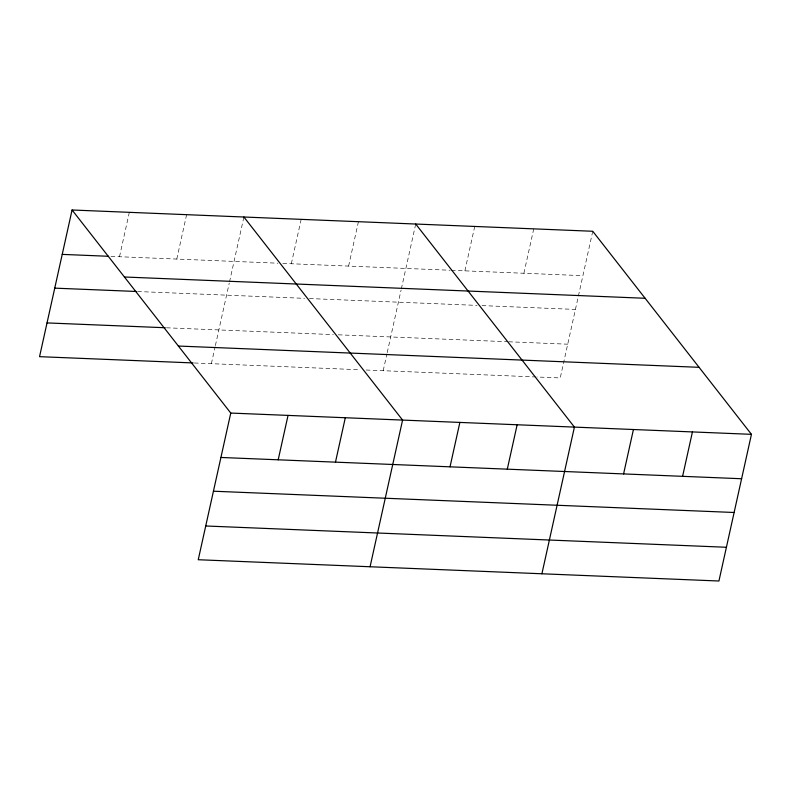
<?xml version="1.0" encoding="UTF-8"?>
<svg xmlns="http://www.w3.org/2000/svg" width="791" height="791" viewBox="0 0 791 791"><rect width="100%" height="100%" fill="white"/><g stroke="black" fill="none" stroke-linecap="round" stroke-linejoin="round"><path stroke-width="0.59" stroke-dasharray="3.96 2.97" d="M119.5 256.729L129.338 212.324M176.779 259.072L186.617 214.668M211.375 363.682L215.112 346.814M215.379 345.608L229.242 283.109M229.509 281.903L243.895 217.011M291.325 263.749L301.173 219.354M348.604 266.092L358.442 221.688M383.2 370.702L386.947 353.834M387.214 352.628L401.067 290.129M401.334 288.923L415.72 224.031M464.89 270.848L474.729 226.444M523.899 273.261L533.737 228.856M592.756 231.269L560.236 377.94L536.871 376.991M110.967 256.383L277.918 263.205M282.792 263.403L450.138 270.245M451.364 270.295L582.908 275.673M137.604 291.523L304.555 298.345M309.429 298.553L477.072 305.395M481.996 305.603L575.423 309.419M166.456 327.79L333.406 334.613M338.281 334.811L507.476 341.732M508.702 341.781L567.72 344.194M194.319 362.99L360.043 369.763M366.144 370.01L535.645 376.941"/><path stroke-width="1.19" d="M72.07 209.991L230.764 413.06L198.244 559.731L718.93 581.009L751.45 434.338L592.756 231.269L72.07 209.991L39.55 356.662L193.093 362.94M278.195 459.798L288.043 415.394M335.473 462.142L345.311 417.737M370.069 566.752L402.589 420.08L243.895 217.011M450.02 466.828L459.868 422.424M507.298 469.162L517.146 424.757M541.904 573.782L574.414 427.1L415.72 224.031M623.585 473.918L633.433 429.513M682.593 476.33L692.441 431.926M62.222 254.386L108.535 256.284M124.434 276.998L645.12 298.276M54.737 288.142L136.388 291.474M47.035 322.916L165.24 327.741M178.39 346.043L699.076 367.321M230.764 413.06L751.45 434.338M220.916 457.465L741.602 478.743M213.441 491.211L734.127 512.489M205.729 525.985L726.415 547.263"/></g></svg>
